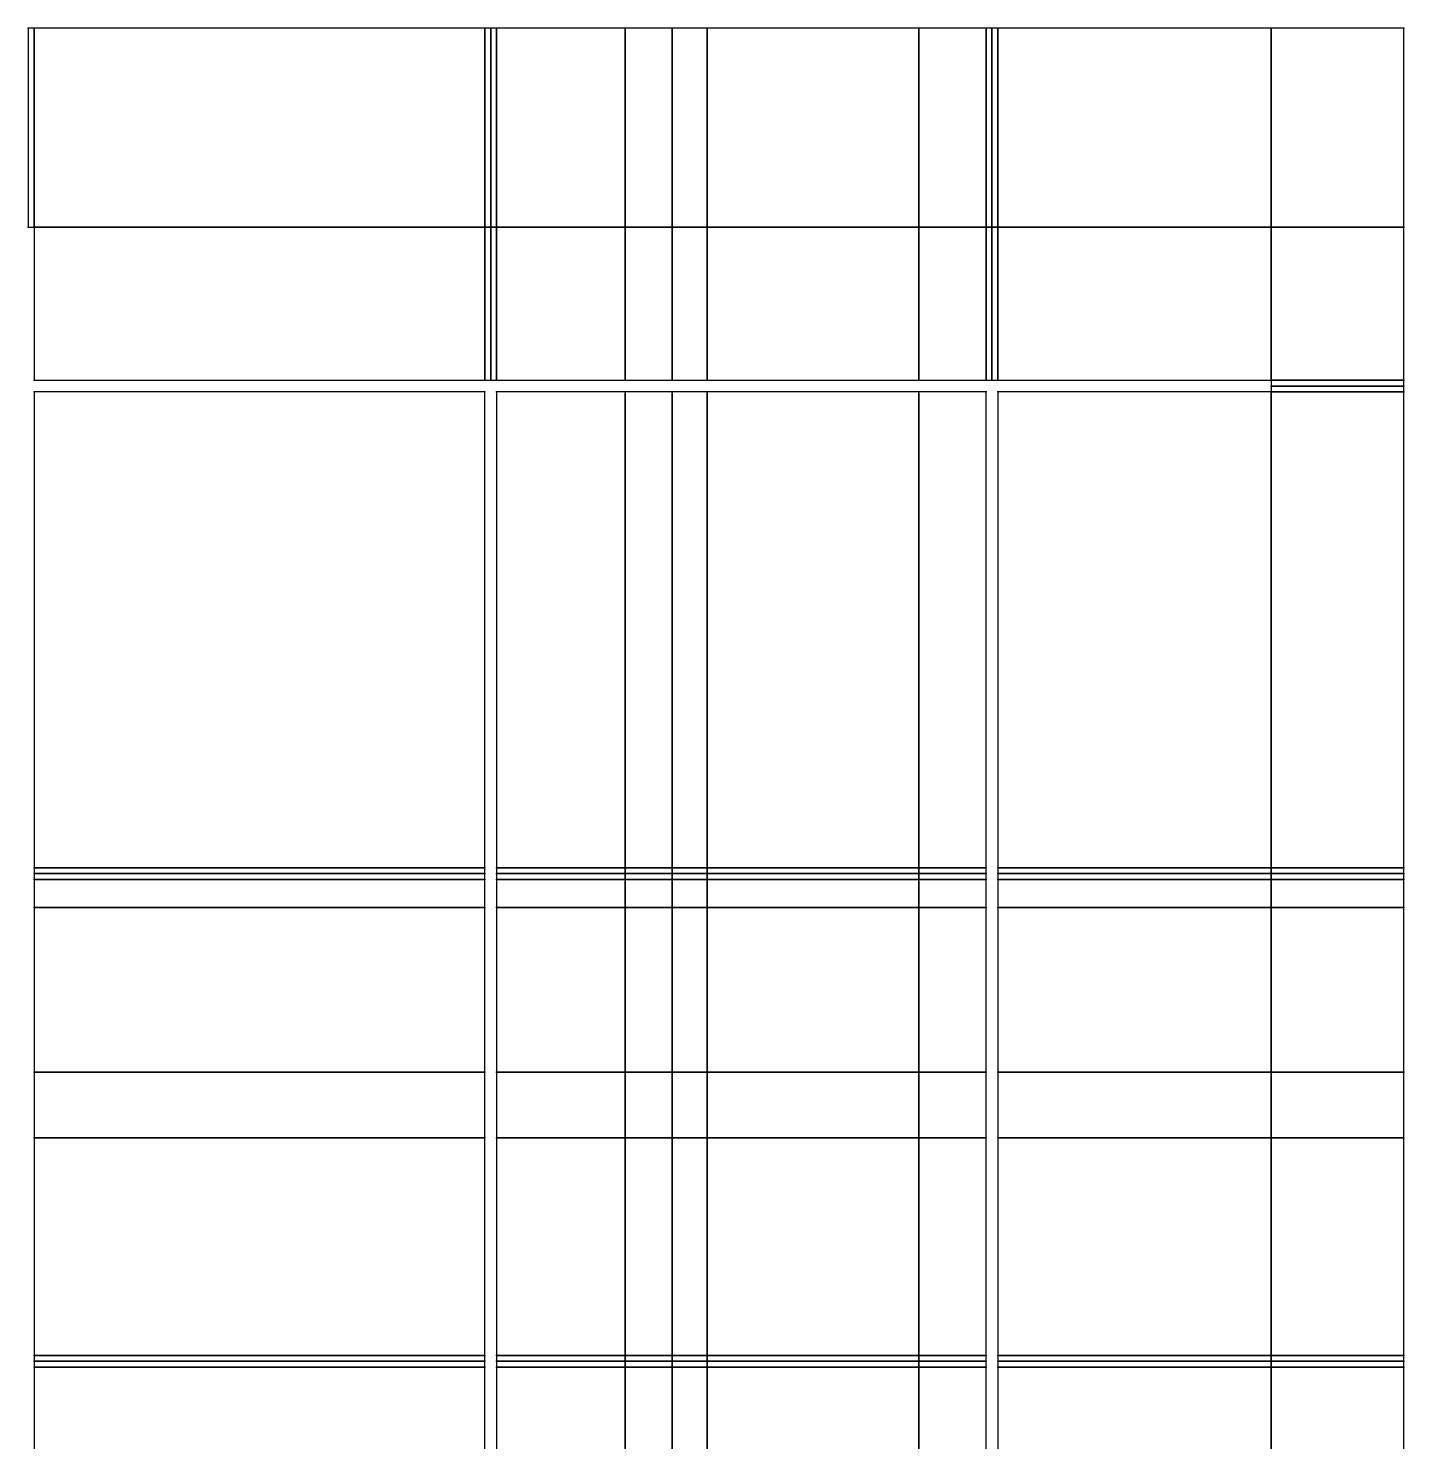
# Model space of a CAD drawing. Extents: x 0 to 55.8, y 0 to 48.2.
# Drawn here: x 32.36 to 55.78, y 24.08 to 48.16 of the extents above; entities that cross this region are included whole.
import ezdxf

# ---------------------------------------------------------------- set-up
doc = ezdxf.new("R2010")
doc.units = 0
doc.layers.add('points', color=1, linetype='CONTINUOUS')
doc.layers.add('slabs_blocks', color=1, linetype='CONTINUOUS')

msp = doc.modelspace()

# ---------------------------------------------------------------- linework, layer by layer
at = {"layer": 'points', "color": 0}
for p in [(32.3596, 48.159, 4.4196), (32.4596, 48.159, 4.4196), (40.1336, 48.159, 4.4196), (40.2336, 48.159, 4.4196), (40.3336, 48.159, 4.4196), (42.52, 48.159, 4.4196), (43.32, 48.159, 4.4196), (43.92, 48.159, 4.4196), (47.52, 48.159, 4.4196), (48.668, 48.159, 4.4196), (48.768, 48.159, 4.4196), (48.868, 48.159, 4.4196), (53.52, 48.159, 4.4196), (55.7784, 48.159, 4.4196), (32.3596, 44.77, 4.4196), (32.4596, 44.77, 4.4196), (32.4596, 44.77, 4.7752), (40.1336, 44.77, 4.4196), (40.1336, 44.77, 4.7752), (40.2336, 44.77, 4.4196), (40.2336, 44.77, 4.7752), (40.3336, 44.77, 4.4196), (40.3336, 44.77, 4.7752), (42.52, 44.77, 4.4196), (42.52, 44.77, 4.7752), (43.32, 44.77, 4.4196), (43.32, 44.77, 4.7752), (43.92, 44.77, 4.4196), (43.92, 44.77, 4.7752), (47.52, 44.77, 4.4196), (47.52, 44.77, 4.7752), (48.668, 44.77, 4.4196), (48.668, 44.77, 4.7752), (48.768, 44.77, 4.4196), (48.768, 44.77, 4.7752), (48.868, 44.77, 4.4196), (48.868, 44.77, 4.7752), (53.52, 44.77, 4.4196), (53.52, 44.77, 4.7752), (55.7784, 44.77, 4.4196), (32.4596, 42.163, 4.7752), (40.1336, 42.163, 4.7752), (40.2336, 42.163, 4.7752), (40.3336, 42.163, 4.7752), (42.52, 42.163, 4.7752), (43.32, 42.163, 4.7752), (43.92, 42.163, 4.7752), (47.52, 42.163, 4.7752), (48.668, 42.163, 4.7752), (48.768, 42.163, 4.7752), (48.868, 42.163, 4.7752), (53.52, 42.163, 4.4196), (53.52, 42.163, 4.7752), (55.7784, 42.163, 4.4196), (32.4596, 41.963, 4.7752), (40.1336, 41.963, 4.7752), (40.3336, 41.963, 4.7752), (42.52, 41.963, 4.7752), (43.32, 41.963, 4.7752), (43.92, 41.963, 4.7752), (47.52, 41.963, 4.7752), (48.668, 41.963, 4.7752), (48.868, 41.963, 4.7752), (53.52, 42.063, 4.4196), (53.52, 41.963, 4.4196), (53.52, 41.963, 4.7752), (55.7784, 42.063, 4.4196), (55.7784, 41.963, 4.4196), (32.4596, 33.857, 4.7752), (32.4596, 33.757, 4.7752), (40.1336, 33.857, 4.7752), (40.1336, 33.757, 4.7752), (40.3336, 33.857, 4.7752), (40.3336, 33.757, 4.7752), (42.52, 33.857, 4.7752), (42.52, 33.757, 4.7752), (43.32, 33.857, 4.7752), (43.32, 33.757, 4.7752), (43.92, 33.857, 4.7752), (43.92, 33.757, 4.7752), (47.52, 33.857, 4.7752), (47.52, 33.757, 4.7752), (48.668, 33.857, 4.7752), (48.668, 33.757, 4.7752), (48.868, 33.857, 4.7752), (48.868, 33.757, 4.7752), (53.52, 33.857, 4.4196), (53.52, 33.857, 4.7752), (53.52, 33.757, 4.4196), (53.52, 33.757, 4.7752), (55.7784, 33.857, 4.4196), (55.7784, 33.757, 4.4196), (32.4596, 33.657, 4.7752), (40.1336, 33.657, 4.7752), (40.3336, 33.657, 4.7752), (42.52, 33.657, 4.7752), (43.32, 33.657, 4.7752), (43.92, 33.657, 4.7752), (47.52, 33.657, 4.7752), (48.668, 33.657, 4.7752), (48.868, 33.657, 4.7752), (53.52, 33.657, 4.4196), (53.52, 33.657, 4.7752), (55.7784, 33.657, 4.4196), (32.4596, 33.183, 4.7752), (40.1336, 33.183, 4.7752), (40.3336, 33.183, 4.7752), (42.52, 33.183, 4.7752), (43.32, 33.183, 4.7752), (43.92, 33.183, 4.7752), (47.52, 33.183, 4.7752), (48.668, 33.183, 4.7752), (48.868, 33.183, 4.7752), (53.52, 33.183, 4.4196), (53.52, 33.183, 4.7752), (55.7784, 33.183, 4.4196), (32.4596, 30.373, 4.7752), (40.1336, 30.373, 4.7752), (40.3336, 30.373, 4.7752), (42.52, 30.373, 4.7752), (43.32, 30.373, 4.7752), (43.92, 30.373, 4.7752), (47.52, 30.373, 4.7752), (48.668, 30.373, 4.7752), (48.868, 30.373, 4.7752), (53.52, 30.373, 4.4196), (53.52, 30.373, 4.7752), (55.7784, 30.373, 4.4196), (32.4596, 29.257, 4.7752), (40.1336, 29.257, 4.7752), (40.3336, 29.257, 4.7752), (42.52, 29.257, 4.7752), (43.32, 29.257, 4.7752), (43.92, 29.257, 4.7752), (47.52, 29.257, 4.7752), (48.668, 29.257, 4.7752), (48.868, 29.257, 4.7752), (53.52, 29.257, 4.4196), (53.52, 29.257, 4.7752), (55.7784, 29.257, 4.4196), (32.4596, 25.551, 4.7752), (40.1336, 25.551, 4.7752), (40.3336, 25.551, 4.7752), (42.52, 25.551, 4.7752), (43.32, 25.551, 4.7752), (43.92, 25.551, 4.7752), (47.52, 25.551, 4.7752), (48.668, 25.551, 4.7752), (48.868, 25.551, 4.7752), (53.52, 25.551, 4.4196), (53.52, 25.551, 4.7752), (55.7784, 25.551, 4.4196), (32.4596, 25.451, 4.7752), (32.4596, 25.351, 4.7752), (40.1336, 25.451, 4.7752), (40.1336, 25.351, 4.7752), (40.3336, 25.451, 4.7752), (40.3336, 25.351, 4.7752), (42.52, 25.451, 4.7752), (42.52, 25.351, 4.7752), (43.32, 25.451, 4.7752), (43.32, 25.351, 4.7752), (43.92, 25.451, 4.7752), (43.92, 25.351, 4.7752), (47.52, 25.451, 4.7752), (47.52, 25.351, 4.7752), (48.668, 25.451, 4.7752), (48.668, 25.351, 4.7752), (48.868, 25.451, 4.7752), (48.868, 25.351, 4.7752), (53.52, 25.451, 4.4196), (53.52, 25.451, 4.7752), (53.52, 25.351, 4.4196), (53.52, 25.351, 4.7752), (55.7784, 25.451, 4.4196), (55.7784, 25.351, 4.4196)]:
    msp.add_point(p, dxfattribs=at)
at = {"layer": 'slabs_blocks', "color": 0}
for p, q in [((32.3596, 48.159, 4.4196), (32.3596, 44.77, 4.4196)), ((32.4596, 48.159, 4.4196), (32.3596, 48.159, 4.4196)), ((40.1336, 48.159, 4.4196), (32.4596, 48.159, 4.4196)), ((32.4596, 44.77, 4.4196), (32.4596, 48.159, 4.4196)), ((40.2336, 48.159, 4.4196), (40.1336, 48.159, 4.4196)), ((40.1336, 44.77, 4.4196), (40.1336, 48.159, 4.4196)), ((40.2336, 44.77, 4.4196), (40.2336, 48.159, 4.4196)), ((40.3336, 48.159, 4.4196), (40.2336, 48.159, 4.4196)), ((40.3336, 44.77, 4.4196), (40.3336, 48.159, 4.4196)), ((42.52, 48.159, 4.4196), (40.3336, 48.159, 4.4196)), ((42.52, 44.77, 4.4196), (42.52, 48.159, 4.4196)), ((43.32, 48.159, 4.4196), (42.52, 48.159, 4.4196)), ((43.32, 44.77, 4.4196), (43.32, 48.159, 4.4196)), ((43.92, 48.159, 4.4196), (43.32, 48.159, 4.4196)), ((43.92, 44.77, 4.4196), (43.92, 48.159, 4.4196)), ((47.52, 48.159, 4.4196), (43.92, 48.159, 4.4196)), ((47.52, 44.77, 4.4196), (47.52, 48.159, 4.4196)), ((48.668, 48.159, 4.4196), (47.52, 48.159, 4.4196)), ((48.668, 44.77, 4.4196), (48.668, 48.159, 4.4196)), ((48.768, 48.159, 4.4196), (48.668, 48.159, 4.4196)), ((48.868, 48.159, 4.4196), (48.768, 48.159, 4.4196)), ((48.768, 44.77, 4.4196), (48.768, 48.159, 4.4196)), ((53.52, 48.159, 4.4196), (48.868, 48.159, 4.4196)), ((48.868, 44.77, 4.4196), (48.868, 48.159, 4.4196)), ((53.52, 44.77, 4.4196), (53.52, 48.159, 4.4196)), ((55.7784, 48.159, 4.4196), (53.52, 48.159, 4.4196)), ((55.7784, 44.77, 4.4196), (55.7784, 48.159, 4.4196)), ((32.3596, 44.77, 4.4196), (32.4596, 44.77, 4.4196)), ((40.1336, 44.77, 4.7752), (32.4596, 44.77, 4.7752)), ((32.4596, 44.77, 4.7752), (32.4596, 42.163, 4.7752)), ((32.4596, 44.77, 4.4196), (40.1336, 44.77, 4.4196)), ((40.1336, 42.163, 4.7752), (40.1336, 44.77, 4.7752)), ((40.2336, 44.77, 4.7752), (40.1336, 44.77, 4.7752)), ((40.1336, 44.77, 4.4196), (40.2336, 44.77, 4.4196)), ((40.2336, 42.163, 4.7752), (40.2336, 44.77, 4.7752)), ((40.3336, 44.77, 4.7752), (40.2336, 44.77, 4.7752)), ((40.2336, 44.77, 4.4196), (40.3336, 44.77, 4.4196)), ((40.3336, 42.163, 4.7752), (40.3336, 44.77, 4.7752)), ((42.52, 44.77, 4.7752), (40.3336, 44.77, 4.7752)), ((40.3336, 44.77, 4.4196), (42.52, 44.77, 4.4196)), ((42.52, 42.163, 4.7752), (42.52, 44.77, 4.7752)), ((43.32, 44.77, 4.7752), (42.52, 44.77, 4.7752)), ((42.52, 44.77, 4.4196), (43.32, 44.77, 4.4196)), ((43.32, 42.163, 4.7752), (43.32, 44.77, 4.7752)), ((43.92, 44.77, 4.7752), (43.32, 44.77, 4.7752)), ((43.32, 44.77, 4.4196), (43.92, 44.77, 4.4196)), ((43.92, 42.163, 4.7752), (43.92, 44.77, 4.7752)), ((43.92, 44.77, 4.4196), (47.52, 44.77, 4.4196)), ((47.52, 44.77, 4.7752), (43.92, 44.77, 4.7752)), ((47.52, 42.163, 4.7752), (47.52, 44.77, 4.7752)), ((47.52, 44.77, 4.4196), (48.668, 44.77, 4.4196)), ((48.668, 44.77, 4.7752), (47.52, 44.77, 4.7752)), ((48.768, 44.77, 4.7752), (48.668, 44.77, 4.7752)), ((48.668, 42.163, 4.7752), (48.668, 44.77, 4.7752)), ((48.668, 44.77, 4.4196), (48.768, 44.77, 4.4196)), ((48.768, 42.163, 4.7752), (48.768, 44.77, 4.7752)), ((48.868, 44.77, 4.7752), (48.768, 44.77, 4.7752)), ((48.768, 44.77, 4.4196), (48.868, 44.77, 4.4196)), ((48.868, 44.77, 4.4196), (53.52, 44.77, 4.4196)), ((48.868, 42.163, 4.7752), (48.868, 44.77, 4.7752)), ((53.52, 44.77, 4.7752), (48.868, 44.77, 4.7752)), ((53.52, 42.163, 4.7752), (53.52, 44.77, 4.7752)), ((55.7784, 44.77, 4.4196), (53.52, 44.77, 4.4196)), ((53.52, 44.77, 4.4196), (53.52, 42.163, 4.4196)), ((55.7784, 42.163, 4.4196), (55.7784, 44.77, 4.4196)), ((32.4596, 42.163, 4.7752), (40.1336, 42.163, 4.7752)), ((40.1336, 42.163, 4.7752), (40.2336, 42.163, 4.7752)), ((40.2336, 42.163, 4.7752), (40.3336, 42.163, 4.7752)), ((40.3336, 42.163, 4.7752), (42.52, 42.163, 4.7752)), ((42.52, 42.163, 4.7752), (43.32, 42.163, 4.7752)), ((43.32, 42.163, 4.7752), (43.92, 42.163, 4.7752)), ((43.92, 42.163, 4.7752), (47.52, 42.163, 4.7752)), ((47.52, 42.163, 4.7752), (48.668, 42.163, 4.7752)), ((48.668, 42.163, 4.7752), (48.768, 42.163, 4.7752)), ((48.768, 42.163, 4.7752), (48.868, 42.163, 4.7752)), ((48.868, 42.163, 4.7752), (53.52, 42.163, 4.7752)), ((55.7784, 42.163, 4.4196), (53.52, 42.163, 4.4196)), ((53.52, 42.163, 4.4196), (53.52, 42.063, 4.4196)), ((55.7784, 42.063, 4.4196), (55.7784, 42.163, 4.4196)), ((40.1336, 41.963, 4.7752), (32.4596, 41.963, 4.7752)), ((32.4596, 41.963, 4.7752), (32.4596, 33.857, 4.7752)), ((40.1336, 33.857, 4.7752), (40.1336, 41.963, 4.7752)), ((40.3336, 41.963, 4.7752), (40.3336, 33.857, 4.7752)), ((42.52, 41.963, 4.7752), (40.3336, 41.963, 4.7752)), ((42.52, 33.857, 4.7752), (42.52, 41.963, 4.7752)), ((43.32, 41.963, 4.7752), (42.52, 41.963, 4.7752)), ((43.32, 33.857, 4.7752), (43.32, 41.963, 4.7752)), ((43.92, 41.963, 4.7752), (43.32, 41.963, 4.7752)), ((43.92, 33.857, 4.7752), (43.92, 41.963, 4.7752)), ((47.52, 41.963, 4.7752), (43.92, 41.963, 4.7752)), ((47.52, 33.857, 4.7752), (47.52, 41.963, 4.7752)), ((48.668, 41.963, 4.7752), (47.52, 41.963, 4.7752)), ((48.668, 33.857, 4.7752), (48.668, 41.963, 4.7752)), ((48.868, 41.963, 4.7752), (48.868, 33.857, 4.7752)), ((53.52, 41.963, 4.7752), (48.868, 41.963, 4.7752)), ((55.7784, 42.063, 4.4196), (53.52, 42.063, 4.4196)), ((53.52, 42.063, 4.4196), (53.52, 41.963, 4.4196)), ((53.52, 33.857, 4.7752), (53.52, 41.963, 4.7752)), ((53.52, 41.963, 4.4196), (53.52, 33.857, 4.4196)), ((55.7784, 41.963, 4.4196), (53.52, 41.963, 4.4196)), ((55.7784, 41.963, 4.4196), (55.7784, 42.063, 4.4196)), ((55.7784, 33.857, 4.4196), (55.7784, 41.963, 4.4196)), ((32.4596, 33.857, 4.7752), (32.4596, 33.757, 4.7752)), ((40.1336, 33.857, 4.7752), (32.4596, 33.857, 4.7752)), ((40.1336, 33.757, 4.7752), (32.4596, 33.757, 4.7752)), ((32.4596, 33.757, 4.7752), (32.4596, 33.657, 4.7752)), ((40.1336, 33.757, 4.7752), (40.1336, 33.857, 4.7752)), ((40.1336, 33.657, 4.7752), (40.1336, 33.757, 4.7752)), ((42.52, 33.857, 4.7752), (40.3336, 33.857, 4.7752)), ((40.3336, 33.857, 4.7752), (40.3336, 33.757, 4.7752)), ((40.3336, 33.757, 4.7752), (40.3336, 33.657, 4.7752)), ((42.52, 33.757, 4.7752), (40.3336, 33.757, 4.7752)), ((42.52, 33.757, 4.7752), (42.52, 33.857, 4.7752)), ((43.32, 33.857, 4.7752), (42.52, 33.857, 4.7752)), ((42.52, 33.657, 4.7752), (42.52, 33.757, 4.7752)), ((43.32, 33.757, 4.7752), (42.52, 33.757, 4.7752)), ((43.32, 33.757, 4.7752), (43.32, 33.857, 4.7752)), ((43.92, 33.857, 4.7752), (43.32, 33.857, 4.7752)), ((43.32, 33.657, 4.7752), (43.32, 33.757, 4.7752)), ((43.92, 33.757, 4.7752), (43.32, 33.757, 4.7752)), ((47.52, 33.857, 4.7752), (43.92, 33.857, 4.7752)), ((43.92, 33.757, 4.7752), (43.92, 33.857, 4.7752)), ((43.92, 33.657, 4.7752), (43.92, 33.757, 4.7752)), ((47.52, 33.757, 4.7752), (43.92, 33.757, 4.7752)), ((47.52, 33.757, 4.7752), (47.52, 33.857, 4.7752)), ((48.668, 33.857, 4.7752), (47.52, 33.857, 4.7752)), ((48.668, 33.757, 4.7752), (47.52, 33.757, 4.7752)), ((47.52, 33.657, 4.7752), (47.52, 33.757, 4.7752)), ((48.668, 33.757, 4.7752), (48.668, 33.857, 4.7752)), ((48.668, 33.657, 4.7752), (48.668, 33.757, 4.7752)), ((53.52, 33.857, 4.7752), (48.868, 33.857, 4.7752)), ((48.868, 33.857, 4.7752), (48.868, 33.757, 4.7752)), ((53.52, 33.757, 4.7752), (48.868, 33.757, 4.7752)), ((48.868, 33.757, 4.7752), (48.868, 33.657, 4.7752)), ((53.52, 33.757, 4.7752), (53.52, 33.857, 4.7752)), ((55.7784, 33.857, 4.4196), (53.52, 33.857, 4.4196)), ((53.52, 33.857, 4.4196), (53.52, 33.757, 4.4196)), ((53.52, 33.657, 4.7752), (53.52, 33.757, 4.7752)), ((55.7784, 33.757, 4.4196), (53.52, 33.757, 4.4196)), ((53.52, 33.757, 4.4196), (53.52, 33.657, 4.4196)), ((55.7784, 33.757, 4.4196), (55.7784, 33.857, 4.4196)), ((55.7784, 33.657, 4.4196), (55.7784, 33.757, 4.4196)), ((40.1336, 33.657, 4.7752), (32.4596, 33.657, 4.7752)), ((32.4596, 33.657, 4.7752), (32.4596, 33.183, 4.7752)), ((40.1336, 33.183, 4.7752), (40.1336, 33.657, 4.7752)), ((40.3336, 33.657, 4.7752), (40.3336, 33.183, 4.7752)), ((42.52, 33.657, 4.7752), (40.3336, 33.657, 4.7752)), ((43.32, 33.657, 4.7752), (42.52, 33.657, 4.7752)), ((42.52, 33.183, 4.7752), (42.52, 33.657, 4.7752)), ((43.32, 33.183, 4.7752), (43.32, 33.657, 4.7752)), ((43.92, 33.657, 4.7752), (43.32, 33.657, 4.7752)), ((43.92, 33.183, 4.7752), (43.92, 33.657, 4.7752)), ((47.52, 33.657, 4.7752), (43.92, 33.657, 4.7752)), ((47.52, 33.183, 4.7752), (47.52, 33.657, 4.7752)), ((48.668, 33.657, 4.7752), (47.52, 33.657, 4.7752)), ((48.668, 33.183, 4.7752), (48.668, 33.657, 4.7752)), ((53.52, 33.657, 4.7752), (48.868, 33.657, 4.7752)), ((48.868, 33.657, 4.7752), (48.868, 33.183, 4.7752)), ((53.52, 33.183, 4.7752), (53.52, 33.657, 4.7752)), ((55.7784, 33.657, 4.4196), (53.52, 33.657, 4.4196)), ((53.52, 33.657, 4.4196), (53.52, 33.183, 4.4196)), ((55.7784, 33.183, 4.4196), (55.7784, 33.657, 4.4196)), ((40.1336, 33.183, 4.7752), (32.4596, 33.183, 4.7752)), ((32.4596, 33.183, 4.7752), (32.4596, 30.373, 4.7752)), ((40.1336, 30.373, 4.7752), (40.1336, 33.183, 4.7752)), ((42.52, 33.183, 4.7752), (40.3336, 33.183, 4.7752)), ((40.3336, 33.183, 4.7752), (40.3336, 30.373, 4.7752)), ((43.32, 33.183, 4.7752), (42.52, 33.183, 4.7752)), ((42.52, 30.373, 4.7752), (42.52, 33.183, 4.7752)), ((43.32, 30.373, 4.7752), (43.32, 33.183, 4.7752)), ((43.92, 33.183, 4.7752), (43.32, 33.183, 4.7752)), ((43.92, 30.373, 4.7752), (43.92, 33.183, 4.7752)), ((47.52, 33.183, 4.7752), (43.92, 33.183, 4.7752)), ((47.52, 30.373, 4.7752), (47.52, 33.183, 4.7752)), ((48.668, 33.183, 4.7752), (47.52, 33.183, 4.7752)), ((48.668, 30.373, 4.7752), (48.668, 33.183, 4.7752)), ((53.52, 33.183, 4.7752), (48.868, 33.183, 4.7752)), ((48.868, 33.183, 4.7752), (48.868, 30.373, 4.7752)), ((53.52, 30.373, 4.7752), (53.52, 33.183, 4.7752)), ((55.7784, 33.183, 4.4196), (53.52, 33.183, 4.4196)), ((53.52, 33.183, 4.4196), (53.52, 30.373, 4.4196)), ((55.7784, 30.373, 4.4196), (55.7784, 33.183, 4.4196)), ((40.1336, 30.373, 4.7752), (32.4596, 30.373, 4.7752)), ((32.4596, 30.373, 4.7752), (32.4596, 29.257, 4.7752)), ((40.1336, 29.257, 4.7752), (40.1336, 30.373, 4.7752)), ((42.52, 30.373, 4.7752), (40.3336, 30.373, 4.7752)), ((40.3336, 30.373, 4.7752), (40.3336, 29.257, 4.7752)), ((42.52, 29.257, 4.7752), (42.52, 30.373, 4.7752)), ((43.32, 30.373, 4.7752), (42.52, 30.373, 4.7752)), ((43.92, 30.373, 4.7752), (43.32, 30.373, 4.7752)), ((43.32, 29.257, 4.7752), (43.32, 30.373, 4.7752)), ((43.92, 29.257, 4.7752), (43.92, 30.373, 4.7752)), ((47.52, 30.373, 4.7752), (43.92, 30.373, 4.7752)), ((47.52, 29.257, 4.7752), (47.52, 30.373, 4.7752)), ((48.668, 30.373, 4.7752), (47.52, 30.373, 4.7752)), ((48.668, 29.257, 4.7752), (48.668, 30.373, 4.7752)), ((53.52, 30.373, 4.7752), (48.868, 30.373, 4.7752)), ((48.868, 30.373, 4.7752), (48.868, 29.257, 4.7752)), ((53.52, 29.257, 4.7752), (53.52, 30.373, 4.7752)), ((55.7784, 30.373, 4.4196), (53.52, 30.373, 4.4196)), ((53.52, 30.373, 4.4196), (53.52, 29.257, 4.4196)), ((55.7784, 29.257, 4.4196), (55.7784, 30.373, 4.4196)), ((40.1336, 29.257, 4.7752), (32.4596, 29.257, 4.7752)), ((32.4596, 29.257, 4.7752), (32.4596, 25.551, 4.7752)), ((40.1336, 25.551, 4.7752), (40.1336, 29.257, 4.7752)), ((42.52, 29.257, 4.7752), (40.3336, 29.257, 4.7752)), ((40.3336, 29.257, 4.7752), (40.3336, 25.551, 4.7752)), ((42.52, 25.551, 4.7752), (42.52, 29.257, 4.7752)), ((43.32, 29.257, 4.7752), (42.52, 29.257, 4.7752)), ((43.32, 25.551, 4.7752), (43.32, 29.257, 4.7752)), ((43.92, 29.257, 4.7752), (43.32, 29.257, 4.7752)), ((43.92, 25.551, 4.7752), (43.92, 29.257, 4.7752)), ((47.52, 29.257, 4.7752), (43.92, 29.257, 4.7752)), ((47.52, 25.551, 4.7752), (47.52, 29.257, 4.7752)), ((48.668, 29.257, 4.7752), (47.52, 29.257, 4.7752)), ((48.668, 25.551, 4.7752), (48.668, 29.257, 4.7752)), ((53.52, 29.257, 4.7752), (48.868, 29.257, 4.7752)), ((48.868, 29.257, 4.7752), (48.868, 25.551, 4.7752)), ((53.52, 25.551, 4.7752), (53.52, 29.257, 4.7752)), ((55.7784, 29.257, 4.4196), (53.52, 29.257, 4.4196)), ((53.52, 29.257, 4.4196), (53.52, 25.551, 4.4196)), ((55.7784, 25.551, 4.4196), (55.7784, 29.257, 4.4196)), ((40.1336, 25.551, 4.7752), (32.4596, 25.551, 4.7752)), ((32.4596, 25.551, 4.7752), (32.4596, 25.451, 4.7752)), ((40.1336, 25.451, 4.7752), (40.1336, 25.551, 4.7752)), ((40.3336, 25.551, 4.7752), (40.3336, 25.451, 4.7752)), ((42.52, 25.551, 4.7752), (40.3336, 25.551, 4.7752)), ((42.52, 25.451, 4.7752), (42.52, 25.551, 4.7752)), ((43.32, 25.551, 4.7752), (42.52, 25.551, 4.7752)), ((43.32, 25.451, 4.7752), (43.32, 25.551, 4.7752)), ((43.92, 25.551, 4.7752), (43.32, 25.551, 4.7752)), ((43.92, 25.451, 4.7752), (43.92, 25.551, 4.7752)), ((47.52, 25.551, 4.7752), (43.92, 25.551, 4.7752)), ((47.52, 25.451, 4.7752), (47.52, 25.551, 4.7752)), ((48.668, 25.551, 4.7752), (47.52, 25.551, 4.7752)), ((48.668, 25.451, 4.7752), (48.668, 25.551, 4.7752)), ((53.52, 25.551, 4.7752), (48.868, 25.551, 4.7752)), ((48.868, 25.551, 4.7752), (48.868, 25.451, 4.7752)), ((53.52, 25.451, 4.7752), (53.52, 25.551, 4.7752)), ((55.7784, 25.551, 4.4196), (53.52, 25.551, 4.4196)), ((53.52, 25.551, 4.4196), (53.52, 25.451, 4.4196)), ((55.7784, 25.451, 4.4196), (55.7784, 25.551, 4.4196)), ((40.1336, 25.451, 4.7752), (32.4596, 25.451, 4.7752)), ((32.4596, 25.451, 4.7752), (32.4596, 25.351, 4.7752)), ((32.4596, 25.351, 4.7752), (32.4596, 17.245, 4.7752)), ((40.1336, 25.351, 4.7752), (32.4596, 25.351, 4.7752)), ((40.1336, 25.351, 4.7752), (40.1336, 25.451, 4.7752)), ((40.1336, 17.245, 4.7752), (40.1336, 25.351, 4.7752)), ((42.52, 25.451, 4.7752), (40.3336, 25.451, 4.7752)), ((40.3336, 25.451, 4.7752), (40.3336, 25.351, 4.7752)), ((42.52, 25.351, 4.7752), (40.3336, 25.351, 4.7752)), ((40.3336, 25.351, 4.7752), (40.3336, 17.245, 4.7752)), ((43.32, 25.451, 4.7752), (42.52, 25.451, 4.7752)), ((42.52, 25.351, 4.7752), (42.52, 25.451, 4.7752)), ((42.52, 17.245, 4.7752), (42.52, 25.351, 4.7752)), ((43.32, 25.351, 4.7752), (42.52, 25.351, 4.7752)), ((43.32, 25.351, 4.7752), (43.32, 25.451, 4.7752)), ((43.92, 25.451, 4.7752), (43.32, 25.451, 4.7752)), ((43.32, 17.245, 4.7752), (43.32, 25.351, 4.7752)), ((43.92, 25.351, 4.7752), (43.32, 25.351, 4.7752)), ((43.92, 25.351, 4.7752), (43.92, 25.451, 4.7752)), ((47.52, 25.451, 4.7752), (43.92, 25.451, 4.7752)), ((43.92, 17.245, 4.7752), (43.92, 25.351, 4.7752)), ((47.52, 25.351, 4.7752), (43.92, 25.351, 4.7752)), ((48.668, 25.451, 4.7752), (47.52, 25.451, 4.7752)), ((47.52, 25.351, 4.7752), (47.52, 25.451, 4.7752)), ((48.668, 25.351, 4.7752), (47.52, 25.351, 4.7752)), ((47.52, 17.245, 4.7752), (47.52, 25.351, 4.7752)), ((48.668, 25.351, 4.7752), (48.668, 25.451, 4.7752)), ((48.668, 17.245, 4.7752), (48.668, 25.351, 4.7752)), ((48.868, 25.451, 4.7752), (48.868, 25.351, 4.7752)), ((53.52, 25.451, 4.7752), (48.868, 25.451, 4.7752)), ((53.52, 25.351, 4.7752), (48.868, 25.351, 4.7752)), ((48.868, 25.351, 4.7752), (48.868, 17.245, 4.7752)), ((53.52, 25.351, 4.7752), (53.52, 25.451, 4.7752)), ((55.7784, 25.451, 4.4196), (53.52, 25.451, 4.4196)), ((53.52, 25.451, 4.4196), (53.52, 25.351, 4.4196)), ((55.7784, 25.351, 4.4196), (53.52, 25.351, 4.4196)), ((53.52, 25.351, 4.4196), (53.52, 17.245, 4.4196)), ((53.52, 17.245, 4.7752), (53.52, 25.351, 4.7752)), ((55.7784, 25.351, 4.4196), (55.7784, 25.451, 4.4196)), ((55.7784, 17.245, 4.4196), (55.7784, 25.351, 4.4196))]:
    msp.add_line(p, q, dxfattribs=at)
for points in [[(32.3596, 44.77, 4.4196), (32.4596, 44.77, 4.4196), (32.4596, 48.159, 4.4196), (32.3596, 48.159, 4.4196)], [(32.4596, 44.77, 4.4196), (40.1336, 44.77, 4.4196), (40.1336, 48.159, 4.4196), (32.4596, 48.159, 4.4196)], [(40.1336, 44.77, 4.4196), (40.2336, 44.77, 4.4196), (40.2336, 48.159, 4.4196), (40.1336, 48.159, 4.4196)], [(40.2336, 44.77, 4.4196), (40.3336, 44.77, 4.4196), (40.3336, 48.159, 4.4196), (40.2336, 48.159, 4.4196)], [(40.3336, 44.77, 4.4196), (42.52, 44.77, 4.4196), (42.52, 48.159, 4.4196), (40.3336, 48.159, 4.4196)], [(42.52, 44.77, 4.4196), (43.32, 44.77, 4.4196), (43.32, 48.159, 4.4196), (42.52, 48.159, 4.4196)], [(43.32, 44.77, 4.4196), (43.92, 44.77, 4.4196), (43.92, 48.159, 4.4196), (43.32, 48.159, 4.4196)], [(43.92, 44.77, 4.4196), (47.52, 44.77, 4.4196), (47.52, 48.159, 4.4196), (43.92, 48.159, 4.4196)], [(47.52, 44.77, 4.4196), (48.668, 44.77, 4.4196), (48.668, 48.159, 4.4196), (47.52, 48.159, 4.4196)], [(48.668, 44.77, 4.4196), (48.768, 44.77, 4.4196), (48.768, 48.159, 4.4196), (48.668, 48.159, 4.4196)], [(48.768, 44.77, 4.4196), (48.868, 44.77, 4.4196), (48.868, 48.159, 4.4196), (48.768, 48.159, 4.4196)], [(48.868, 44.77, 4.4196), (53.52, 44.77, 4.4196), (53.52, 48.159, 4.4196), (48.868, 48.159, 4.4196)], [(53.52, 44.77, 4.4196), (55.7784, 44.77, 4.4196), (55.7784, 48.159, 4.4196), (53.52, 48.159, 4.4196)], [(32.4596, 42.163, 4.7752), (40.1336, 42.163, 4.7752), (40.1336, 44.77, 4.7752), (32.4596, 44.77, 4.7752)], [(40.1336, 42.163, 4.7752), (40.2336, 42.163, 4.7752), (40.2336, 44.77, 4.7752), (40.1336, 44.77, 4.7752)], [(40.2336, 42.163, 4.7752), (40.3336, 42.163, 4.7752), (40.3336, 44.77, 4.7752), (40.2336, 44.77, 4.7752)], [(40.3336, 42.163, 4.7752), (42.52, 42.163, 4.7752), (42.52, 44.77, 4.7752), (40.3336, 44.77, 4.7752)], [(42.52, 42.163, 4.7752), (43.32, 42.163, 4.7752), (43.32, 44.77, 4.7752), (42.52, 44.77, 4.7752)], [(43.32, 42.163, 4.7752), (43.92, 42.163, 4.7752), (43.92, 44.77, 4.7752), (43.32, 44.77, 4.7752)], [(43.92, 42.163, 4.7752), (47.52, 42.163, 4.7752), (47.52, 44.77, 4.7752), (43.92, 44.77, 4.7752)], [(47.52, 42.163, 4.7752), (48.668, 42.163, 4.7752), (48.668, 44.77, 4.7752), (47.52, 44.77, 4.7752)], [(48.668, 42.163, 4.7752), (48.768, 42.163, 4.7752), (48.768, 44.77, 4.7752), (48.668, 44.77, 4.7752)], [(48.768, 42.163, 4.7752), (48.868, 42.163, 4.7752), (48.868, 44.77, 4.7752), (48.768, 44.77, 4.7752)], [(48.868, 42.163, 4.7752), (53.52, 42.163, 4.7752), (53.52, 44.77, 4.7752), (48.868, 44.77, 4.7752)], [(53.52, 42.163, 4.4196), (55.7784, 42.163, 4.4196), (55.7784, 44.77, 4.4196), (53.52, 44.77, 4.4196)], [(53.52, 42.063, 4.4196), (55.7784, 42.063, 4.4196), (55.7784, 42.163, 4.4196), (53.52, 42.163, 4.4196)], [(32.4596, 33.857, 4.7752), (40.1336, 33.857, 4.7752), (40.1336, 41.963, 4.7752), (32.4596, 41.963, 4.7752)], [(40.3336, 33.857, 4.7752), (42.52, 33.857, 4.7752), (42.52, 41.963, 4.7752), (40.3336, 41.963, 4.7752)], [(42.52, 33.857, 4.7752), (43.32, 33.857, 4.7752), (43.32, 41.963, 4.7752), (42.52, 41.963, 4.7752)], [(43.32, 33.857, 4.7752), (43.92, 33.857, 4.7752), (43.92, 41.963, 4.7752), (43.32, 41.963, 4.7752)], [(43.92, 33.857, 4.7752), (47.52, 33.857, 4.7752), (47.52, 41.963, 4.7752), (43.92, 41.963, 4.7752)], [(47.52, 33.857, 4.7752), (48.668, 33.857, 4.7752), (48.668, 41.963, 4.7752), (47.52, 41.963, 4.7752)], [(48.868, 33.857, 4.7752), (53.52, 33.857, 4.7752), (53.52, 41.963, 4.7752), (48.868, 41.963, 4.7752)], [(53.52, 41.963, 4.4196), (55.7784, 41.963, 4.4196), (55.7784, 42.063, 4.4196), (53.52, 42.063, 4.4196)], [(53.52, 33.857, 4.4196), (55.7784, 33.857, 4.4196), (55.7784, 41.963, 4.4196), (53.52, 41.963, 4.4196)], [(32.4596, 33.757, 4.7752), (40.1336, 33.757, 4.7752), (40.1336, 33.857, 4.7752), (32.4596, 33.857, 4.7752)], [(32.4596, 33.657, 4.7752), (40.1336, 33.657, 4.7752), (40.1336, 33.757, 4.7752), (32.4596, 33.757, 4.7752)], [(40.3336, 33.757, 4.7752), (42.52, 33.757, 4.7752), (42.52, 33.857, 4.7752), (40.3336, 33.857, 4.7752)], [(40.3336, 33.657, 4.7752), (42.52, 33.657, 4.7752), (42.52, 33.757, 4.7752), (40.3336, 33.757, 4.7752)], [(42.52, 33.757, 4.7752), (43.32, 33.757, 4.7752), (43.32, 33.857, 4.7752), (42.52, 33.857, 4.7752)], [(42.52, 33.657, 4.7752), (43.32, 33.657, 4.7752), (43.32, 33.757, 4.7752), (42.52, 33.757, 4.7752)], [(43.32, 33.757, 4.7752), (43.92, 33.757, 4.7752), (43.92, 33.857, 4.7752), (43.32, 33.857, 4.7752)], [(43.32, 33.657, 4.7752), (43.92, 33.657, 4.7752), (43.92, 33.757, 4.7752), (43.32, 33.757, 4.7752)], [(43.92, 33.757, 4.7752), (47.52, 33.757, 4.7752), (47.52, 33.857, 4.7752), (43.92, 33.857, 4.7752)], [(43.92, 33.657, 4.7752), (47.52, 33.657, 4.7752), (47.52, 33.757, 4.7752), (43.92, 33.757, 4.7752)], [(47.52, 33.757, 4.7752), (48.668, 33.757, 4.7752), (48.668, 33.857, 4.7752), (47.52, 33.857, 4.7752)], [(47.52, 33.657, 4.7752), (48.668, 33.657, 4.7752), (48.668, 33.757, 4.7752), (47.52, 33.757, 4.7752)], [(48.868, 33.757, 4.7752), (53.52, 33.757, 4.7752), (53.52, 33.857, 4.7752), (48.868, 33.857, 4.7752)], [(48.868, 33.657, 4.7752), (53.52, 33.657, 4.7752), (53.52, 33.757, 4.7752), (48.868, 33.757, 4.7752)], [(53.52, 33.757, 4.4196), (55.7784, 33.757, 4.4196), (55.7784, 33.857, 4.4196), (53.52, 33.857, 4.4196)], [(53.52, 33.657, 4.4196), (55.7784, 33.657, 4.4196), (55.7784, 33.757, 4.4196), (53.52, 33.757, 4.4196)], [(32.4596, 33.183, 4.7752), (40.1336, 33.183, 4.7752), (40.1336, 33.657, 4.7752), (32.4596, 33.657, 4.7752)], [(40.3336, 33.183, 4.7752), (42.52, 33.183, 4.7752), (42.52, 33.657, 4.7752), (40.3336, 33.657, 4.7752)], [(42.52, 33.183, 4.7752), (43.32, 33.183, 4.7752), (43.32, 33.657, 4.7752), (42.52, 33.657, 4.7752)], [(43.32, 33.183, 4.7752), (43.92, 33.183, 4.7752), (43.92, 33.657, 4.7752), (43.32, 33.657, 4.7752)], [(43.92, 33.183, 4.7752), (47.52, 33.183, 4.7752), (47.52, 33.657, 4.7752), (43.92, 33.657, 4.7752)], [(47.52, 33.183, 4.7752), (48.668, 33.183, 4.7752), (48.668, 33.657, 4.7752), (47.52, 33.657, 4.7752)], [(48.868, 33.183, 4.7752), (53.52, 33.183, 4.7752), (53.52, 33.657, 4.7752), (48.868, 33.657, 4.7752)], [(53.52, 33.183, 4.4196), (55.7784, 33.183, 4.4196), (55.7784, 33.657, 4.4196), (53.52, 33.657, 4.4196)], [(32.4596, 30.373, 4.7752), (40.1336, 30.373, 4.7752), (40.1336, 33.183, 4.7752), (32.4596, 33.183, 4.7752)], [(40.3336, 30.373, 4.7752), (42.52, 30.373, 4.7752), (42.52, 33.183, 4.7752), (40.3336, 33.183, 4.7752)], [(42.52, 30.373, 4.7752), (43.32, 30.373, 4.7752), (43.32, 33.183, 4.7752), (42.52, 33.183, 4.7752)], [(43.32, 30.373, 4.7752), (43.92, 30.373, 4.7752), (43.92, 33.183, 4.7752), (43.32, 33.183, 4.7752)], [(43.92, 30.373, 4.7752), (47.52, 30.373, 4.7752), (47.52, 33.183, 4.7752), (43.92, 33.183, 4.7752)], [(47.52, 30.373, 4.7752), (48.668, 30.373, 4.7752), (48.668, 33.183, 4.7752), (47.52, 33.183, 4.7752)], [(48.868, 30.373, 4.7752), (53.52, 30.373, 4.7752), (53.52, 33.183, 4.7752), (48.868, 33.183, 4.7752)], [(53.52, 30.373, 4.4196), (55.7784, 30.373, 4.4196), (55.7784, 33.183, 4.4196), (53.52, 33.183, 4.4196)], [(32.4596, 29.257, 4.7752), (40.1336, 29.257, 4.7752), (40.1336, 30.373, 4.7752), (32.4596, 30.373, 4.7752)], [(40.3336, 29.257, 4.7752), (42.52, 29.257, 4.7752), (42.52, 30.373, 4.7752), (40.3336, 30.373, 4.7752)], [(42.52, 29.257, 4.7752), (43.32, 29.257, 4.7752), (43.32, 30.373, 4.7752), (42.52, 30.373, 4.7752)], [(43.32, 29.257, 4.7752), (43.92, 29.257, 4.7752), (43.92, 30.373, 4.7752), (43.32, 30.373, 4.7752)], [(43.92, 29.257, 4.7752), (47.52, 29.257, 4.7752), (47.52, 30.373, 4.7752), (43.92, 30.373, 4.7752)], [(47.52, 29.257, 4.7752), (48.668, 29.257, 4.7752), (48.668, 30.373, 4.7752), (47.52, 30.373, 4.7752)], [(48.868, 29.257, 4.7752), (53.52, 29.257, 4.7752), (53.52, 30.373, 4.7752), (48.868, 30.373, 4.7752)], [(53.52, 29.257, 4.4196), (55.7784, 29.257, 4.4196), (55.7784, 30.373, 4.4196), (53.52, 30.373, 4.4196)], [(32.4596, 25.551, 4.7752), (40.1336, 25.551, 4.7752), (40.1336, 29.257, 4.7752), (32.4596, 29.257, 4.7752)], [(40.3336, 25.551, 4.7752), (42.52, 25.551, 4.7752), (42.52, 29.257, 4.7752), (40.3336, 29.257, 4.7752)], [(42.52, 25.551, 4.7752), (43.32, 25.551, 4.7752), (43.32, 29.257, 4.7752), (42.52, 29.257, 4.7752)], [(43.32, 25.551, 4.7752), (43.92, 25.551, 4.7752), (43.92, 29.257, 4.7752), (43.32, 29.257, 4.7752)], [(43.92, 25.551, 4.7752), (47.52, 25.551, 4.7752), (47.52, 29.257, 4.7752), (43.92, 29.257, 4.7752)], [(47.52, 25.551, 4.7752), (48.668, 25.551, 4.7752), (48.668, 29.257, 4.7752), (47.52, 29.257, 4.7752)], [(48.868, 25.551, 4.7752), (53.52, 25.551, 4.7752), (53.52, 29.257, 4.7752), (48.868, 29.257, 4.7752)], [(53.52, 25.551, 4.4196), (55.7784, 25.551, 4.4196), (55.7784, 29.257, 4.4196), (53.52, 29.257, 4.4196)], [(32.4596, 25.451, 4.7752), (40.1336, 25.451, 4.7752), (40.1336, 25.551, 4.7752), (32.4596, 25.551, 4.7752)], [(40.3336, 25.451, 4.7752), (42.52, 25.451, 4.7752), (42.52, 25.551, 4.7752), (40.3336, 25.551, 4.7752)], [(42.52, 25.451, 4.7752), (43.32, 25.451, 4.7752), (43.32, 25.551, 4.7752), (42.52, 25.551, 4.7752)], [(43.32, 25.451, 4.7752), (43.92, 25.451, 4.7752), (43.92, 25.551, 4.7752), (43.32, 25.551, 4.7752)], [(43.92, 25.451, 4.7752), (47.52, 25.451, 4.7752), (47.52, 25.551, 4.7752), (43.92, 25.551, 4.7752)], [(47.52, 25.451, 4.7752), (48.668, 25.451, 4.7752), (48.668, 25.551, 4.7752), (47.52, 25.551, 4.7752)], [(48.868, 25.451, 4.7752), (53.52, 25.451, 4.7752), (53.52, 25.551, 4.7752), (48.868, 25.551, 4.7752)], [(53.52, 25.451, 4.4196), (55.7784, 25.451, 4.4196), (55.7784, 25.551, 4.4196), (53.52, 25.551, 4.4196)], [(32.4596, 25.351, 4.7752), (40.1336, 25.351, 4.7752), (40.1336, 25.451, 4.7752), (32.4596, 25.451, 4.7752)], [(32.4596, 17.245, 4.7752), (40.1336, 17.245, 4.7752), (40.1336, 25.351, 4.7752), (32.4596, 25.351, 4.7752)], [(40.3336, 25.351, 4.7752), (42.52, 25.351, 4.7752), (42.52, 25.451, 4.7752), (40.3336, 25.451, 4.7752)], [(40.3336, 17.245, 4.7752), (42.52, 17.245, 4.7752), (42.52, 25.351, 4.7752), (40.3336, 25.351, 4.7752)], [(42.52, 25.351, 4.7752), (43.32, 25.351, 4.7752), (43.32, 25.451, 4.7752), (42.52, 25.451, 4.7752)], [(42.52, 17.245, 4.7752), (43.32, 17.245, 4.7752), (43.32, 25.351, 4.7752), (42.52, 25.351, 4.7752)], [(43.32, 25.351, 4.7752), (43.92, 25.351, 4.7752), (43.92, 25.451, 4.7752), (43.32, 25.451, 4.7752)], [(43.32, 17.245, 4.7752), (43.92, 17.245, 4.7752), (43.92, 25.351, 4.7752), (43.32, 25.351, 4.7752)], [(43.92, 25.351, 4.7752), (47.52, 25.351, 4.7752), (47.52, 25.451, 4.7752), (43.92, 25.451, 4.7752)], [(43.92, 17.245, 4.7752), (47.52, 17.245, 4.7752), (47.52, 25.351, 4.7752), (43.92, 25.351, 4.7752)], [(47.52, 25.351, 4.7752), (48.668, 25.351, 4.7752), (48.668, 25.451, 4.7752), (47.52, 25.451, 4.7752)], [(47.52, 17.245, 4.7752), (48.668, 17.245, 4.7752), (48.668, 25.351, 4.7752), (47.52, 25.351, 4.7752)], [(48.868, 25.351, 4.7752), (53.52, 25.351, 4.7752), (53.52, 25.451, 4.7752), (48.868, 25.451, 4.7752)], [(48.868, 17.245, 4.7752), (53.52, 17.245, 4.7752), (53.52, 25.351, 4.7752), (48.868, 25.351, 4.7752)], [(53.52, 25.351, 4.4196), (55.7784, 25.351, 4.4196), (55.7784, 25.451, 4.4196), (53.52, 25.451, 4.4196)], [(53.52, 17.245, 4.4196), (55.7784, 17.245, 4.4196), (55.7784, 25.351, 4.4196), (53.52, 25.351, 4.4196)]]:
    msp.add_3dface(points, dxfattribs=at)

doc.saveas('drawing.dxf')
